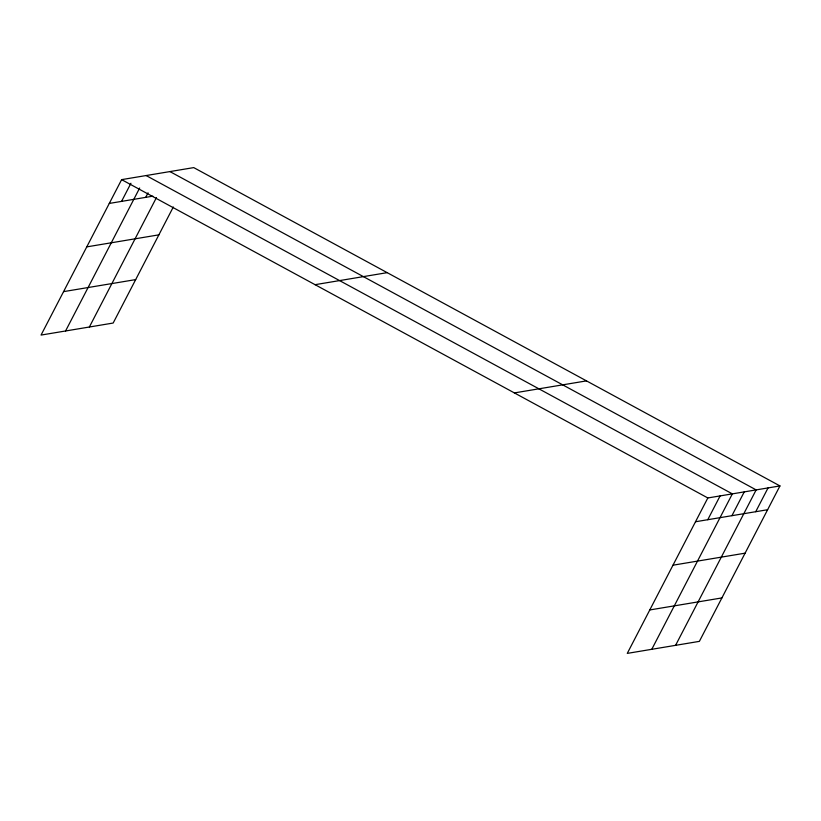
<?xml version="1.0" encoding="UTF-8"?>
<svg xmlns="http://www.w3.org/2000/svg" width="821" height="821" viewBox="0 0 821 821"><rect width="100%" height="100%" fill="white"/><g stroke="black" fill="none" stroke-linecap="round" stroke-linejoin="round"><path stroke-width="1.23" d="M779.95 485.929L707.835 497.957L627.265 653.393L699.379 641.365L779.95 485.929L193.735 167.607L121.621 179.635L41.05 335.071L113.165 323.043L173.313 206.995M121.549 201.391L130.939 183.257M65.567 330.986L139.673 188.009M145.697 197.358L148.047 192.822M89.366 327.015L156.442 197.604M707.764 519.714L720.099 495.915M651.782 649.308L732.353 493.873L146.138 175.55M731.922 515.68L744.257 491.882M675.58 645.337L756.151 489.901L169.937 171.579M755.72 511.709L768.056 487.91M109.285 203.434L152.839 196.168M86.769 246.875L158.884 234.847M63.566 291.629L135.681 279.602M315.069 284.682L387.184 272.654M514.387 392.91L586.502 380.882M695.5 521.756L767.614 509.728M672.984 565.197L745.099 553.169M649.791 609.952L721.895 597.924M121.621 179.635L707.835 497.957"/></g></svg>
